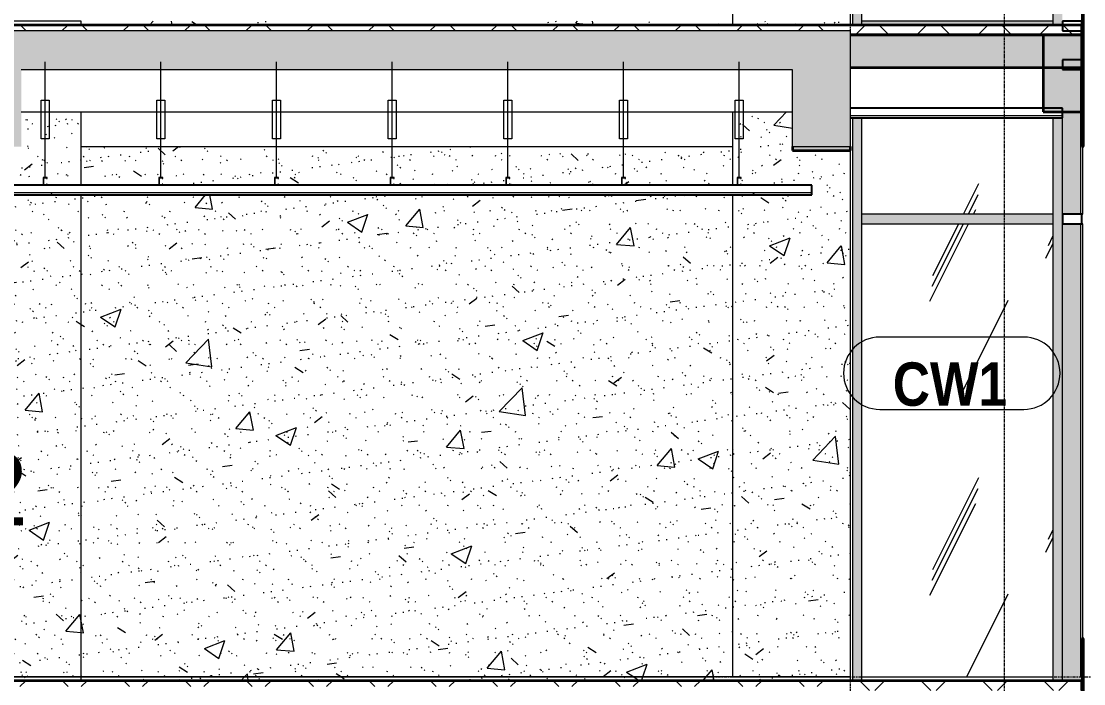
# Model space of a CAD drawing. Header units: millimetres. Extents: x 3451 to 201731, y -8641 to 35300.
# Drawn here: x 40236 to 45747, y 15765 to 19200 of the extents above; entities that cross this region are included whole.
import ezdxf

# ---------------------------------------------------------------- set-up
doc = ezdxf.new("R2010")
doc.units = ezdxf.units.MM
doc.linetypes.add('Centre', pattern=[31.75, 6.35, -4.7625, 15.875, -4.7625])
doc.linetypes.add('Grid Line', pattern=[22.225, 12.7, -3.175, 3.175, -3.175])
for name, color, linetype, lineweight in [('0-1', 7, 'Continuous', 5), ('A-AREA-IDEN', 2, 'Continuous', 9), ('A-CLNG', 13, 'Continuous', 9), ('A-CLNG-1', 13, 'Continuous', 25), ('A-CLNG-PATT-1', 13, 'Continuous', 9), ('A-DETL-GENF', 92, 'Continuous', 9), ('A-DETL-GENF-1', 7, 'Continuous', 9), ('A-DETL-THIN', 151, 'Continuous', 9), ('A-FLOR-1', 10, 'Continuous', 35), ('A-FLOR-3', 192, 'Continuous', 35), ('A-FLOR-LEVL-2', 51, 'Centre', 9), ('A-FLOR-PATT-1', 7, 'Continuous', 9), ('A-FLOR-PATT-3', 8, 'Continuous', 9), ('A-GLAZ-CURT', 52, 'Continuous', 9), ('A-GLAZ-CURT-1', 52, 'Continuous', 18), ('A-GLAZ-CWMG', 51, 'Continuous', 9), ('A-GLAZ-CWMG-1', 51, 'Continuous', 25), ('A-WALL-IDEN', 211, 'Continuous', 9), ('A-WALL-PATT-4', 111, 'Continuous', 9), ('I-WALL', 2, 'Continuous', 9), ('I-WALL-2', 2, 'Continuous', 25), ('S-BEAM-1', 12, 'Continuous', 5), ('S-BEAM-2', 10, 'Continuous', 35), ('S-BEAM-3', 7, 'Continuous', 9), ('S-GRID-1', 1, 'Grid Line', 9)]:
    doc.layers.add(name, color=color, linetype=linetype, lineweight=lineweight)
doc.styles.add('Arial_1', font='arial.ttf', dxfattribs={"height": 375})
doc.styles.add('Arial_B', font='arialbd.ttf', dxfattribs={"width": 0.85, "height": 225})
pattern_1 = [(45, (49422.43, 14125), (-159.099, 159.099), []), (135, (49422.43, 14125), (-159.099, -159.099), [])]
pattern_2 = [(63.435, (51212.7, 14229.33), (-0.001, 1524), [532.46, -2875.3]), (63.435, (49688.7, 14229.33), (-0.001, 1524), [532.46, -2875.3]), (63.435, (51942.24, 14523.8), (-0.001, 1524), [532.46, -2875.3]), (63.435, (50418.24, 14523.8), (-0.001, 1524), [532.46, -2875.3]), (63.435, (51831.8, 14419.83), (-0.001, 1524), [532.46, -2875.3]), (63.435, (50307.8, 14419.83), (-0.001, 1524), [532.46, -2875.3]), (63.435, (51719.26, 15015.1), (-0.001, 1524), [258.8, -3148.97]), (63.435, (50195.26, 15015.1), (-0.001, 1524), [258.8, -3148.97]), (63.435, (51645.65, 14922.95), (-0.001, 1524), [532.46, -2875.3]), (63.435, (50121.65, 14922.95), (-0.001, 1524), [532.46, -2875.3]), (63.435, (51658.64, 14989.1), (-0.001, 1524), [532.46, -2875.3]), (63.435, (50134.64, 14989.1), (-0.001, 1524), [532.46, -2875.3]), (63.435, (51043.8, 14698.94), (-0.001, 1524), [532.46, -2875.3]), (63.435, (49519.8, 14698.94), (-0.001, 1524), [532.46, -2875.3]), (63.435, (51056.8, 14776.9), (-0.001, 1524), [532.46, -2875.3]), (63.435, (49532.8, 14776.9), (-0.001, 1524), [532.46, -2875.3]), (63.435, (51060.3, 14833.1), (-0.001, 1524), [532.46, -2875.3]), (63.435, (49536.3, 14833.1), (-0.001, 1524), [532.46, -2875.3])]
pattern_3 = [(50, (49422.4, 14125), (1093.104, -95.634), [114.3, -1257.3]), (355, (49422.4, 14125), (-211.46, 1146.34), [91.44, -1005.84]), (100.451, (49513.5, 14117), (881.66, 1050.7), [97.14, -1068.54]), (46.184, (49422.4, 14429.8), (1626.47, -252.26), [171.45, -1885.95]), (96.636, (49558, 14408.8), (1424.42, 1484.57), [145.7, -1602.81]), (351.184, (49422.4, 14429.8), (1424.43, 1484.55), [137.16, -1508.76]), (21, (49574.8, 14353.6), (909.686, -613.59), [114.3, -1257.3]), (326, (49574.8, 14353.6), (370.81, 1105.13), [91.44, -1005.84]), (71.451, (49650.6, 14302.5), (1280.5, 491.53), [97.14, -1068.54]), (37.5, (49422.43, 14125), (18.531, 507.33), [50.292, -943.356, 50.292, -970.788, -1009.65]), (37.5, (49422.43, 14125), (18.531, 507.33), [-2014.73, 50.29, -959.36]), (7.5, (49422.43, 14125), (400.918, 601.084), [50.292, -531.876, 50.292, -920.496, -384.81]), (7.5, (49422.43, 14125), (400.918, 601.084), [-1552.956, 50.29, -334.52]), (327.5, (49082.58, 14125), (813.545, -34.374), [50.292, -330.708, 50.292, -1138.428, -1577.34]), (327.5, (49082.58, 14125), (813.545, -34.374), [-1569.72, 50.29, -1527.05]), (317.5, (48930.2, 14125), (888.775, 152.56), [50.29, -445.01, 50.29, -739.14, -1120.14]), (317.5, (48930.2, 14125), (888.775, 152.56), [-1284.73, 50.29, -1069.85])]
pattern_4 = [(37.5, (49422.43, 14125), (-4.7995, 146.8239), [5.029, -110.795, 5.029, -124.511, -123.825]), (37.5, (49422.43, 14125), (-4.7995, 146.8239), [-245.364, 5.029, -118.796]), (7.5, (49422.43, 14125), (134.8574, 215.0472), [5.029, -57.455, 5.029, -99.365, -40.005]), (7.5, (49422.43, 14125), (134.8574, 215.0472), [-166.878, 5.029, -34.976]), (327.5, (49328.7, 14125), (237.2978, 0.4316), [5.029, -33.071, 5.029, -132.131, -179.07]), (327.5, (49328.7, 14125), (237.2978, 0.4316), [-175.26, 5.029, -174.041]), (317.5, (49328.7, 14125), (229.067, 66.8792), [5.029, -14.021, 5.029, -84.887, -102.87]), (317.5, (49328.7, 14125), (229.067, 66.8792), [-108.966, 5.029, -97.841])]

# ---------------------------------------------------------------- blocks, each defined once
blk = doc.blocks.new('NCV_TKTC_KET CAU_rvt-1-TKCS_MẶT CẮT C')
at = {"layer": 'A-FLOR-PATT-1'}
blk.add_hatch(color=256, dxfattribs=at).paths.add_polyline_path([(44536.9, 18960), (45737.4, 18960), (45737.4, 19130), (44536.9, 19130)])
at = {"layer": 'S-BEAM-1'}
for points in [[(45537.4, 18730), (45737.4, 18730), (45737.4, 19130), (45537.4, 19130), (45537.4, 18940.9)], [(44536.9, 18530), (44536.9, 18550), (44236.9, 18550), (44236.9, 18530)]]:
    blk.add_hatch(color=256, dxfattribs=at).paths.add_polyline_path(points)
at = {"layer": 'A-FLOR-1'}
for p, q in [((45737.4, 19130), (44536.9, 19130)), ((45737.4, 18960), (45737.4, 19130)), ((44536.9, 18960), (45737.4, 18960))]:
    blk.add_line(p, q, dxfattribs=at)
at = {"layer": 'S-BEAM-2'}
for p, q in [((45737.4, 19130), (45537.4, 19130)), ((45537.4, 19130), (45537.4, 18730)), ((45737.4, 18730), (45737.4, 19130)), ((45537.4, 18730), (45737.4, 18730)), ((44236.9, 18550), (44236.9, 18530)), ((44236.9, 18530), (44536.9, 18530)), ((44536.9, 18530), (44536.9, 18550))]:
    blk.add_line(p, q, dxfattribs=at)
at = {"layer": 'S-BEAM-3'}
for p, q in [((40235.6, 18730), (44235.3, 18730)), ((40546.9, 18550), (43926.9, 18550))]:
    blk.add_line(p, q, dxfattribs=at)
blk = doc.blocks.new('System Panel - Glazed-1838995-TKCS_MẶT CẮT C')
at = {"layer": 'A-GLAZ-CURT-1'}
for p, q in [((45731, 7950), (45731, 5600)), ((45743, 7950), (45731, 7950)), ((45743, 5600), (45743, 7950)), ((45731, 5600), (45743, 5600))]:
    blk.add_line(p, q, dxfattribs=at)
blk = doc.blocks.new('System Panel - Glazed-1838997-TKCS_MẶT CẮT C')
at = {"layer": 'A-GLAZ-CURT-1'}
for p, q in [((45731, 8750), (45731, 8000)), ((45743, 8750), (45731, 8750)), ((45743, 8000), (45743, 8750)), ((45731, 8000), (45743, 8000))]:
    blk.add_line(p, q, dxfattribs=at)
blk = doc.blocks.new('Rectangular Mullion - 50 x 100mm-1838988-TKCS_MẶT CẮT C')
at = {"layer": 'A-GLAZ-CWMG-1'}
for p, q in [((45637, 8800), (45637, 8750)), ((45737, 8800), (45637, 8800)), ((45737, 8750), (45737, 8800)), ((45637, 8750), (45737, 8750))]:
    blk.add_line(p, q, dxfattribs=at)
blk = doc.blocks.new('Rectangular Mullion - 50 x 100mm-1838991-TKCS_MẶT CẮT C')
at = {"layer": 'A-GLAZ-CWMG-1'}
for p, q in [((45637, 8000), (45637, 7950)), ((45737, 8000), (45637, 8000)), ((45737, 7950), (45737, 8000)), ((45637, 7950), (45737, 7950))]:
    blk.add_line(p, q, dxfattribs=at)
blk = doc.blocks.new('Rectangular Mullion - 50 x 100mm-V181-TKCS_MẶT CẮT C')
at = {"layer": 'A-GLAZ-CWMG'}
blk.add_hatch(color=256, dxfattribs=at).paths.add_polyline_path([(45737, 15780), (45737, 15800), (45731, 15800), (45731, 18150), (45637, 18150), (45637, 15780), (45731, 15780)])
for p, q in [((45637, 15780), (45637, 18150)), ((45737, 15800), (45737, 15780))]:
    blk.add_line(p, q, dxfattribs=at)
blk = doc.blocks.new('Rectangular Mullion - 50 x 100mm-1838994-TKCS_MẶT CẮT C')
at = {"layer": 'A-GLAZ-CWMG'}
blk.add_hatch(color=256, dxfattribs=at).paths.add_polyline_path([(45731, 8000), (45731, 8530), (45637.4, 8530), (45637, 8000)])
blk.add_line((45637, 8000), (45637, 8500), dxfattribs=at)
blk = doc.blocks.new('System Panel - Glazed-V182-TKCS_MẶT CẮT C')
at = {"layer": 'A-GLAZ-CURT'}
h = blk.add_hatch(dxfattribs=at)
h.set_pattern_fill('FP_2', color=256, style=0, pattern_type=2)
h.set_pattern_definition(pattern_2)
h.paths.add_polyline_path([(45587.4, 15800), (45587.4, 18150), (44596.9, 18150), (44596.9, 15800)])
blk.add_line((44596.9, 15800), (45587.4, 15800), dxfattribs=at)
blk = doc.blocks.new('Rectangular Mullion - 50 x 100mm-V131-TKCS_MẶT CẮT C')
at = {"layer": 'A-GLAZ-CWMG'}
blk.add_hatch(color=256, dxfattribs=at).paths.add_polyline_path([(45587.4, 8980), (45637, 8980), (45637, 11375), (45587.4, 11375), (45587.4, 9000)])
blk.add_line((45587.4, 11375), (45587.4, 8980), dxfattribs=at)
blk = doc.blocks.new('Rectangular Mullion - 50 x 100mm-V132-TKCS_MẶT CẮT C')
at = {"layer": 'A-GLAZ-CWMG'}
blk.add_hatch(color=256, dxfattribs=at).paths.add_polyline_path([(44587.3, 11375), (44596.9, 11375), (44596.9, 11900), (44546.9, 11900), (44546.9, 11375)])
for p, q in [((44546.9, 11900), (44546.9, 11375)), ((44596.9, 11375), (44596.9, 11900))]:
    blk.add_line(p, q, dxfattribs=at)
blk = doc.blocks.new('System Panel - Glazed-V183-TKCS_MẶT CẮT C')
at = {"layer": 'A-GLAZ-CURT'}
h = blk.add_hatch(dxfattribs=at)
h.set_pattern_fill('FP_2', color=256, style=0, pattern_type=2)
h.set_pattern_definition(pattern_2)
h.paths.add_polyline_path([(45537.4, 18200), (45587.4, 18200), (45587.4, 18700), (44596.9, 18700), (44596.9, 18200)])
blk = doc.blocks.new('Rectangular Mullion - 50 x 100mm-V133-TKCS_MẶT CẮT C')
at = {"layer": 'A-GLAZ-CWMG'}
blk.add_hatch(color=256, dxfattribs=at).paths.add_polyline_path([(45637, 11375), (45637, 11900), (45587.4, 11900), (45587.4, 11375)])
blk.add_line((45587.4, 11900), (45587.4, 11375), dxfattribs=at)
blk = doc.blocks.new('Rectangular Mullion - 50 x 100mm-V134-TKCS_MẶT CẮT C')
at = {"layer": 'A-GLAZ-CWMG'}
blk.add_hatch(color=256, dxfattribs=at).paths.add_polyline_path([(44596.9, 8980), (44596.9, 11375), (44546.9, 11375), (44546.9, 8980), (44587.3, 8980)])
for p, q in [((44546.9, 11375), (44546.9, 8980)), ((44596.9, 8980), (44596.9, 11375))]:
    blk.add_line(p, q, dxfattribs=at)
blk = doc.blocks.new('Rectangular Mullion - 50 x 100mm-1903582-TKCS_MẶT CẮT C')
at = {"layer": 'A-GLAZ-CWMG'}
blk.add_hatch(color=256, dxfattribs=at).paths.add_polyline_path([(44596.9, 11350), (45587.4, 11350), (45587.4, 11400), (44596.9, 11400)])
for p, q in [((44596.9, 11350), (44596.9, 11400)), ((45587.4, 11400), (44596.9, 11400)), ((45587.4, 11400), (45587.4, 11350)), ((44596.9, 11350), (45587.4, 11350))]:
    blk.add_line(p, q, dxfattribs=at)
blk = doc.blocks.new('Rectangular Mullion - 50 x 100mm-1838989-TKCS_MẶT CẮT C')
at = {"layer": 'A-GLAZ-CWMG-1'}
for p, q in [((45637, 5600), (45637, 5550)), ((45737, 5600), (45637, 5600)), ((45737, 5550), (45737, 5600)), ((45637, 5550), (45737, 5550))]:
    blk.add_line(p, q, dxfattribs=at)
blk = doc.blocks.new('Rectangular Mullion - 50 x 100mm-1903581-TKCS_MẶT CẮT C')
at = {"layer": 'A-GLAZ-CWMG'}
blk.add_hatch(color=256, dxfattribs=at).paths.add_polyline_path([(45587.4, 19180), (45587.4, 19200), (44596.9, 19200), (44596.9, 19180)])
for p, q in [((44596.9, 19180), (44596.9, 19200)), ((45587.4, 19200), (44596.9, 19200)), ((45587.4, 19200), (45587.4, 19180))]:
    blk.add_line(p, q, dxfattribs=at)
blk = doc.blocks.new('Repeating Detail - THANH TREO TRẦN 600-V268-TKCS_MẶT CẮT C')
at = {"layer": 'A-DETL-GENF'}
for points in [[(40349.8, 25150), (40369.8, 25150), (40369.8, 25156), (40367.3, 25152.5), (40352.3, 25152.5), (40352.3, 25187.5), (40367.3, 25187.5), (40369.8, 25184), (40369.8, 25190), (40349.8, 25190)], [(40949.8, 25150), (40969.8, 25150), (40969.8, 25156), (40967.3, 25152.5), (40952.3, 25152.5), (40952.3, 25187.5), (40967.3, 25187.5), (40969.8, 25184), (40969.8, 25190), (40949.8, 25190)], [(41549.8, 25150), (41569.8, 25150), (41569.8, 25156), (41567.3, 25152.5), (41552.3, 25152.5), (41552.3, 25187.5), (41567.3, 25187.5), (41569.8, 25184), (41569.8, 25190), (41549.8, 25190)], [(42149.8, 25150), (42169.8, 25150), (42169.8, 25156), (42167.3, 25152.5), (42152.3, 25152.5), (42152.3, 25187.5), (42167.3, 25187.5), (42169.8, 25184), (42169.8, 25190), (42149.8, 25190)], [(42749.8, 25150), (42769.8, 25150), (42769.8, 25156), (42767.3, 25152.5), (42752.3, 25152.5), (42752.3, 25187.5), (42767.3, 25187.5), (42769.8, 25184), (42769.8, 25190), (42749.8, 25190)], [(43349.8, 25150), (43369.8, 25150), (43369.8, 25156), (43367.3, 25152.5), (43352.3, 25152.5), (43352.3, 25187.5), (43367.3, 25187.5), (43369.8, 25184), (43369.8, 25190), (43349.8, 25190)], [(43949.8, 25150), (43969.8, 25150), (43969.8, 25156), (43967.3, 25152.5), (43952.3, 25152.5), (43952.3, 25187.5), (43967.3, 25187.5), (43969.8, 25184), (43969.8, 25190), (43949.8, 25190)]]:
    blk.add_hatch(color=256, dxfattribs=at).paths.add_polyline_path(points)
for p, q in [((40359.8, 25190), (40359.8, 25790)), ((40959.8, 25190), (40959.8, 25790)), ((41559.8, 25190), (41559.8, 25790)), ((42159.8, 25190), (42159.8, 25790)), ((42759.8, 25190), (42759.8, 25790)), ((43359.8, 25190), (43359.8, 25790)), ((43959.8, 25190), (43959.8, 25790)), ((40339.8, 25590), (40379.8, 25590)), ((40339.8, 25390), (40339.8, 25590)), ((40379.8, 25590), (40379.8, 25390)), ((40939.8, 25590), (40979.8, 25590)), ((40939.8, 25390), (40939.8, 25590)), ((40979.8, 25590), (40979.8, 25390)), ((41539.8, 25590), (41579.8, 25590)), ((41539.8, 25390), (41539.8, 25590)), ((41579.8, 25590), (41579.8, 25390)), ((42139.8, 25590), (42179.8, 25590)), ((42139.8, 25390), (42139.8, 25590)), ((42179.8, 25590), (42179.8, 25390)), ((42739.8, 25590), (42779.8, 25590)), ((42739.8, 25390), (42739.8, 25590)), ((42779.8, 25590), (42779.8, 25390)), ((43339.8, 25590), (43379.8, 25590)), ((43339.8, 25390), (43339.8, 25590)), ((43379.8, 25590), (43379.8, 25390)), ((43939.8, 25590), (43979.8, 25590)), ((43939.8, 25390), (43939.8, 25590)), ((43979.8, 25590), (43979.8, 25390)), ((40379.8, 25390), (40339.8, 25390)), ((40979.8, 25390), (40939.8, 25390)), ((41579.8, 25390), (41539.8, 25390)), ((42179.8, 25390), (42139.8, 25390)), ((42779.8, 25390), (42739.8, 25390)), ((43379.8, 25390), (43339.8, 25390)), ((43979.8, 25390), (43939.8, 25390)), ((40369.8, 25190), (40349.8, 25190)), ((40349.8, 25190), (40349.8, 25150)), ((40369.8, 25190), (40349.8, 25190)), ((40349.8, 25190), (40349.8, 25150)), ((40369.8, 25184), (40369.8, 25190)), ((40369.8, 25184), (40369.8, 25190)), ((40969.8, 25190), (40949.8, 25190)), ((40949.8, 25190), (40949.8, 25150)), ((40969.8, 25190), (40949.8, 25190)), ((40949.8, 25190), (40949.8, 25150)), ((40969.8, 25184), (40969.8, 25190)), ((40969.8, 25184), (40969.8, 25190)), ((41569.8, 25190), (41549.8, 25190)), ((41549.8, 25190), (41549.8, 25150)), ((41569.8, 25190), (41549.8, 25190)), ((41549.8, 25190), (41549.8, 25150)), ((41569.8, 25184), (41569.8, 25190)), ((41569.8, 25184), (41569.8, 25190)), ((42169.8, 25190), (42149.8, 25190)), ((42149.8, 25190), (42149.8, 25150)), ((42169.8, 25190), (42149.8, 25190)), ((42149.8, 25190), (42149.8, 25150)), ((42169.8, 25184), (42169.8, 25190)), ((42169.8, 25184), (42169.8, 25190)), ((42769.8, 25190), (42749.8, 25190)), ((42749.8, 25190), (42749.8, 25150)), ((42769.8, 25190), (42749.8, 25190)), ((42749.8, 25190), (42749.8, 25150)), ((42769.8, 25184), (42769.8, 25190)), ((42769.8, 25184), (42769.8, 25190)), ((43369.8, 25190), (43349.8, 25190)), ((43349.8, 25190), (43349.8, 25150)), ((43369.8, 25190), (43349.8, 25190)), ((43349.8, 25190), (43349.8, 25150)), ((43369.8, 25184), (43369.8, 25190)), ((43369.8, 25184), (43369.8, 25190)), ((43969.8, 25190), (43949.8, 25190)), ((43949.8, 25190), (43949.8, 25150)), ((43969.8, 25190), (43949.8, 25190)), ((43949.8, 25190), (43949.8, 25150)), ((43969.8, 25184), (43969.8, 25190)), ((43969.8, 25184), (43969.8, 25190)), ((40349.8, 25150), (40369.8, 25150)), ((40349.8, 25150), (40369.8, 25150)), ((40352.3, 25187.5), (40367.3, 25187.5)), ((40352.3, 25152.5), (40352.3, 25187.5)), ((40352.3, 25152.5), (40352.3, 25187.5)), ((40352.3, 25187.5), (40367.3, 25187.5)), ((40367.3, 25152.5), (40352.3, 25152.5)), ((40367.3, 25152.5), (40352.3, 25152.5)), ((40367.3, 25187.5), (40367.3, 25184)), ((40367.3, 25187.5), (40367.3, 25184)), ((40367.3, 25184), (40369.8, 25184)), ((40367.3, 25184), (40369.8, 25184)), ((40369.8, 25156), (40367.3, 25156)), ((40367.3, 25156), (40367.3, 25152.5)), ((40369.8, 25156), (40367.3, 25156)), ((40367.3, 25156), (40367.3, 25152.5)), ((40369.8, 25150), (40369.8, 25156)), ((40369.8, 25150), (40369.8, 25156)), ((40949.8, 25150), (40969.8, 25150)), ((40949.8, 25150), (40969.8, 25150)), ((40952.3, 25187.5), (40967.3, 25187.5)), ((40952.3, 25152.5), (40952.3, 25187.5)), ((40952.3, 25152.5), (40952.3, 25187.5)), ((40952.3, 25187.5), (40967.3, 25187.5)), ((40967.3, 25152.5), (40952.3, 25152.5)), ((40967.3, 25152.5), (40952.3, 25152.5)), ((40967.3, 25187.5), (40967.3, 25184)), ((40967.3, 25187.5), (40967.3, 25184)), ((40967.3, 25184), (40969.8, 25184)), ((40967.3, 25184), (40969.8, 25184)), ((40969.8, 25156), (40967.3, 25156)), ((40967.3, 25156), (40967.3, 25152.5)), ((40969.8, 25156), (40967.3, 25156)), ((40967.3, 25156), (40967.3, 25152.5)), ((40969.8, 25150), (40969.8, 25156)), ((40969.8, 25150), (40969.8, 25156)), ((41549.8, 25150), (41569.8, 25150)), ((41549.8, 25150), (41569.8, 25150)), ((41552.3, 25187.5), (41567.3, 25187.5)), ((41552.3, 25152.5), (41552.3, 25187.5)), ((41552.3, 25152.5), (41552.3, 25187.5)), ((41552.3, 25187.5), (41567.3, 25187.5)), ((41567.3, 25152.5), (41552.3, 25152.5)), ((41567.3, 25152.5), (41552.3, 25152.5)), ((41567.3, 25187.5), (41567.3, 25184)), ((41567.3, 25187.5), (41567.3, 25184)), ((41567.3, 25184), (41569.8, 25184)), ((41567.3, 25184), (41569.8, 25184)), ((41569.8, 25156), (41567.3, 25156)), ((41567.3, 25156), (41567.3, 25152.5)), ((41569.8, 25156), (41567.3, 25156)), ((41567.3, 25156), (41567.3, 25152.5)), ((41569.8, 25150), (41569.8, 25156)), ((41569.8, 25150), (41569.8, 25156)), ((42149.8, 25150), (42169.8, 25150)), ((42149.8, 25150), (42169.8, 25150)), ((42152.3, 25187.5), (42167.3, 25187.5)), ((42152.3, 25152.5), (42152.3, 25187.5)), ((42152.3, 25152.5), (42152.3, 25187.5)), ((42152.3, 25187.5), (42167.3, 25187.5)), ((42167.3, 25152.5), (42152.3, 25152.5)), ((42167.3, 25152.5), (42152.3, 25152.5)), ((42167.3, 25187.5), (42167.3, 25184)), ((42167.3, 25187.5), (42167.3, 25184)), ((42167.3, 25184), (42169.8, 25184)), ((42167.3, 25184), (42169.8, 25184)), ((42169.8, 25156), (42167.3, 25156)), ((42167.3, 25156), (42167.3, 25152.5)), ((42169.8, 25156), (42167.3, 25156)), ((42167.3, 25156), (42167.3, 25152.5)), ((42169.8, 25150), (42169.8, 25156)), ((42169.8, 25150), (42169.8, 25156)), ((42749.8, 25150), (42769.8, 25150)), ((42749.8, 25150), (42769.8, 25150)), ((42752.3, 25187.5), (42767.3, 25187.5)), ((42752.3, 25152.5), (42752.3, 25187.5)), ((42752.3, 25152.5), (42752.3, 25187.5)), ((42752.3, 25187.5), (42767.3, 25187.5)), ((42767.3, 25152.5), (42752.3, 25152.5)), ((42767.3, 25152.5), (42752.3, 25152.5)), ((42767.3, 25187.5), (42767.3, 25184)), ((42767.3, 25187.5), (42767.3, 25184)), ((42767.3, 25184), (42769.8, 25184)), ((42767.3, 25184), (42769.8, 25184)), ((42769.8, 25156), (42767.3, 25156)), ((42767.3, 25156), (42767.3, 25152.5)), ((42769.8, 25156), (42767.3, 25156)), ((42767.3, 25156), (42767.3, 25152.5)), ((42769.8, 25150), (42769.8, 25156)), ((42769.8, 25150), (42769.8, 25156)), ((43349.8, 25150), (43369.8, 25150)), ((43349.8, 25150), (43369.8, 25150)), ((43352.3, 25187.5), (43367.3, 25187.5)), ((43352.3, 25152.5), (43352.3, 25187.5)), ((43352.3, 25152.5), (43352.3, 25187.5)), ((43352.3, 25187.5), (43367.3, 25187.5)), ((43367.3, 25152.5), (43352.3, 25152.5)), ((43367.3, 25152.5), (43352.3, 25152.5)), ((43367.3, 25187.5), (43367.3, 25184)), ((43367.3, 25187.5), (43367.3, 25184)), ((43367.3, 25184), (43369.8, 25184)), ((43367.3, 25184), (43369.8, 25184)), ((43369.8, 25156), (43367.3, 25156)), ((43367.3, 25156), (43367.3, 25152.5)), ((43369.8, 25156), (43367.3, 25156)), ((43367.3, 25156), (43367.3, 25152.5)), ((43369.8, 25150), (43369.8, 25156)), ((43369.8, 25150), (43369.8, 25156)), ((43949.8, 25150), (43969.8, 25150)), ((43949.8, 25150), (43969.8, 25150)), ((43952.3, 25187.5), (43967.3, 25187.5)), ((43952.3, 25152.5), (43952.3, 25187.5)), ((43952.3, 25152.5), (43952.3, 25187.5)), ((43952.3, 25187.5), (43967.3, 25187.5)), ((43967.3, 25152.5), (43952.3, 25152.5)), ((43967.3, 25152.5), (43952.3, 25152.5)), ((43967.3, 25187.5), (43967.3, 25184)), ((43967.3, 25187.5), (43967.3, 25184)), ((43967.3, 25184), (43969.8, 25184)), ((43967.3, 25184), (43969.8, 25184)), ((43969.8, 25156), (43967.3, 25156)), ((43967.3, 25156), (43967.3, 25152.5)), ((43969.8, 25156), (43967.3, 25156)), ((43967.3, 25156), (43967.3, 25152.5)), ((43969.8, 25150), (43969.8, 25156)), ((43969.8, 25150), (43969.8, 25156))]:
    blk.add_line(p, q, dxfattribs=at)
blk = doc.blocks.new('CTL_WALL TAG NO MARK - 10-2062273-TKCS_MẶT CẮT C')
at = {"layer": 'A-WALL-IDEN'}
for p, q in [((19381.5, 10762.5), (18633.8, 10762.5)), ((18633.8, 10387.5), (19381.5, 10387.5))]:
    blk.add_line(p, q, dxfattribs=at)
for centre, start, end in [((18633.8, 10575), 90, 270), ((19381.5, 10575), 270, 90)]:
    blk.add_arc(centre, 187.5, start, end, dxfattribs=at)

msp = doc.modelspace()

# ---------------------------------------------------------------- hatches: boundary and pattern name
at = {"layer": 'A-CLNG-PATT-1'}
h = msp.add_hatch(dxfattribs=at)
h.set_pattern_fill('FP_7', color=256, style=0, pattern_type=2)
h.set_pattern_definition([(0, (49422.43, 14125), (1219.2, 304.8), [50.292, -864.108, 50.292, -864.108, -4876.8]), (0, (49422.43, 14125), (1219.2, 304.8), [-1828.8, 50.292, -1778.508, 50.292, -864.108, -2133.6]), (0, (49422.43, 14125), (1219.2, 304.8), [-4572, 50.292, -559.308, 50.292, -1473.708]), (120, (49879.63, 14277.4), (-873.5645, 903.458), [50.292, -864.108, 50.292, -5740.908]), (120, (49879.63, 14277.4), (-873.5645, 903.458), [-964.692, -864.108, 50.292, -1778.508, -3048]), (120, (49879.63, 14277.4), (-873.5645, 903.458), [-3657.6, 50.292, -864.108, 50.292, -2083.308]), (120, (49879.63, 14277.4), (-873.5645, 903.458), [-4622.292, -559.308, 50.292, -1473.708]), (240, (50032.03, 14887), (-345.6355, -1208.258), [50.292, -864.108, 50.292, -5740.908]), (240, (50032.03, 14887), (-345.6355, -1208.258), [-964.692, -864.108, 50.292, -1778.508, -3048]), (240, (50032.03, 14887), (-345.6355, -1208.258), [-3657.6, 50.292, -864.108, 50.292, -2083.308]), (240, (50032.03, 14887), (-345.6355, -1208.258), [-4622.292, -559.308, 50.292, -1473.708])])
h.paths.add_polyline_path([(44337, 18300), (44337, 18310), (27136.9, 18310), (27136.9, 18300), (43944.2, 18300)])
at = {"layer": 'A-DETL-GENF-1'}
msp.add_hatch(color=256, dxfattribs=at).paths.add_polyline_path([(40235.6, 18550), (40235.6, 18950), (44235.3, 18950), (44235.3, 18550), (44536.9, 18550), (44536.9, 19150), (23337.4, 19150), (23337.4, 18750), (23535.3, 18750), (23535.3, 18950), (26536.9, 18950), (26536.9, 18750), (26735.3, 18750), (26735.3, 18950), (28436.9, 18950), (28436.9, 18700), (28636.9, 18700), (28636.9, 18950), (30536.9, 18950), (30536.9, 18700), (30735.3, 18700), (30735.3, 18950), (33335.3, 18950), (33335.3, 18700), (33537.4, 18700), (33537.4, 18950), (35535.3, 18950), (35535.3, 18700), (35735.3, 18700), (35735.3, 18950), (39935.6, 18950), (39935.6, 18550)])
at = {"layer": 'A-FLOR-PATT-3'}
h = msp.add_hatch(dxfattribs=at)
h.set_pattern_fill('FP_6', color=256, style=0, pattern_type=2)
h.set_pattern_definition(pattern_1)
h.paths.add_polyline_path([(44587.3, 19130), (45737.4, 19130), (45737.4, 19180), (27136.9, 19180), (27136.9, 19150), (44536.9, 19150), (44536.9, 19130)])
h = msp.add_hatch(dxfattribs=at)
h.set_pattern_fill('FP_6', color=256, style=0, pattern_type=2)
h.set_pattern_definition(pattern_1)
h.paths.add_polyline_path([(45737.4, 15730), (45737.4, 15780), (27136.9, 15780), (27136.9, 15750), (44536.9, 15750), (44536.9, 15730), (44587.3, 15730)])
at = {"layer": 'A-WALL-PATT-4'}
h = msp.add_hatch(dxfattribs=at)
h.set_pattern_fill('FP_4', color=256, style=0, pattern_type=2)
h.set_pattern_definition(pattern_3)
h.paths.add_polyline_path([(40546.9, 15800), (40546.9, 18300), (39236.9, 18300), (39236.9, 15800)])
h.paths.add_polyline_path([(40349.8, 18350), (40349.8, 18390), (40369.8, 18390), (40369.8, 18384), (40367.3, 18387.5), (40352.3, 18387.5), (40352.3, 18352.5), (40367.3, 18352.5), (40369.8, 18356), (40369.8, 18350), (40546.9, 18350), (40546.9, 18730), (40235.6, 18730), (40235.6, 18530), (39935.6, 18530), (39935.6, 18730), (39236.9, 18730), (39236.9, 18350), (39749.8, 18350), (39749.8, 18390), (39769.8, 18390), (39769.8, 18384), (39767.3, 18387.5), (39752.3, 18387.5), (39752.3, 18352.5), (39767.3, 18352.5), (39769.8, 18356), (39769.8, 18350), (40235.6, 18350)])
h.paths.add_polyline_path([(40546.9, 19180), (40546.9, 19200), (39236.9, 19200), (39236.9, 19180), (40235.6, 19180)])
h = msp.add_hatch(dxfattribs=at)
h.set_pattern_fill('FP_5', color=256, style=0, pattern_type=2)
h.set_pattern_definition(pattern_4)
h.paths.add_polyline_path([(40546.9, 15800), (40546.9, 18300), (39236.9, 18300), (39236.9, 15800)])
h.paths.add_polyline_path([(40349.8, 18350), (40349.8, 18390), (40369.8, 18390), (40369.8, 18384), (40367.3, 18387.5), (40352.3, 18387.5), (40352.3, 18352.5), (40367.3, 18352.5), (40369.8, 18356), (40369.8, 18350), (40546.9, 18350), (40546.9, 18730), (40235.6, 18730), (40235.6, 18530), (39935.6, 18530), (39935.6, 18730), (39236.9, 18730), (39236.9, 18350), (39749.8, 18350), (39749.8, 18390), (39769.8, 18390), (39769.8, 18384), (39767.3, 18387.5), (39752.3, 18387.5), (39752.3, 18352.5), (39767.3, 18352.5), (39769.8, 18356), (39769.8, 18350), (40235.6, 18350)])
h.paths.add_polyline_path([(40546.9, 19180), (40546.9, 19200), (39236.9, 19200), (39236.9, 19180), (40235.6, 19180)])
h = msp.add_hatch(dxfattribs=at)
h.set_pattern_fill('FP_4', color=256, style=0, pattern_type=2)
h.set_pattern_definition(pattern_3)
h.paths.add_polyline_path([(43926.9, 15800), (43926.9, 18300), (40546.9, 18300), (40546.9, 15800), (43837, 15800)])
h.paths.add_polyline_path([(43415.4, 18350), (43926.9, 18350), (43926.9, 18550), (40546.9, 18550), (40546.9, 18350), (40949.8, 18350), (40949.8, 18390), (40969.8, 18390), (40969.8, 18384), (40967.3, 18387.5), (40952.3, 18387.5), (40952.3, 18352.5), (40967.3, 18352.5), (40969.8, 18356), (40969.8, 18350), (41549.8, 18350), (41549.8, 18390), (41569.8, 18390), (41569.8, 18384), (41567.3, 18387.5), (41552.3, 18387.5), (41552.3, 18352.5), (41567.3, 18352.5), (41569.8, 18356), (41569.8, 18350), (42149.8, 18350), (42149.8, 18390), (42169.8, 18390), (42169.8, 18384), (42167.3, 18387.5), (42152.3, 18387.5), (42152.3, 18352.5), (42167.3, 18352.5), (42169.8, 18356), (42169.8, 18350), (42749.8, 18350), (42749.8, 18390), (42769.8, 18390), (42769.8, 18384), (42767.3, 18387.5), (42752.3, 18387.5), (42752.3, 18352.5), (42767.3, 18352.5), (42769.8, 18356), (42769.8, 18350), (43349.8, 18350), (43349.8, 18390), (43369.8, 18390), (43369.8, 18384), (43367.3, 18387.5), (43352.3, 18386.9), (43352.3, 18352.5), (43367.3, 18352.5), (43369.8, 18356), (43369.8, 18350), (43412.7, 18350)])
h.paths.add_polyline_path([(42015, 19180), (43926.9, 19180), (43926.9, 19200), (40546.9, 19200), (40546.9, 19180), (40728.8, 19180)])
h = msp.add_hatch(dxfattribs=at)
h.set_pattern_fill('FP_5', color=256, style=0, pattern_type=2)
h.set_pattern_definition(pattern_4)
h.paths.add_polyline_path([(43926.9, 15800), (43926.9, 18300), (40546.9, 18300), (40546.9, 15800), (43837, 15800)])
h.paths.add_polyline_path([(43415.4, 18350), (43926.9, 18350), (43926.9, 18550), (40546.9, 18550), (40546.9, 18350), (40949.8, 18350), (40949.8, 18390), (40969.8, 18390), (40969.8, 18384), (40967.3, 18387.5), (40952.3, 18387.5), (40952.3, 18352.5), (40967.3, 18352.5), (40969.8, 18356), (40969.8, 18350), (41549.8, 18350), (41549.8, 18390), (41569.8, 18390), (41569.8, 18384), (41567.3, 18387.5), (41552.3, 18387.5), (41552.3, 18352.5), (41567.3, 18352.5), (41569.8, 18356), (41569.8, 18350), (42149.8, 18350), (42149.8, 18390), (42169.8, 18390), (42169.8, 18384), (42167.3, 18387.5), (42152.3, 18387.5), (42152.3, 18352.5), (42167.3, 18352.5), (42169.8, 18356), (42169.8, 18350), (42749.8, 18350), (42749.8, 18390), (42769.8, 18390), (42769.8, 18384), (42767.3, 18387.5), (42752.3, 18387.5), (42752.3, 18352.5), (42767.3, 18352.5), (42769.8, 18356), (42769.8, 18350), (43349.8, 18350), (43349.8, 18390), (43369.8, 18390), (43369.8, 18384), (43367.3, 18387.5), (43352.3, 18386.9), (43352.3, 18352.5), (43367.3, 18352.5), (43369.8, 18356), (43369.8, 18350), (43412.7, 18350)])
h.paths.add_polyline_path([(42015, 19180), (43926.9, 19180), (43926.9, 19200), (40546.9, 19200), (40546.9, 19180), (40728.8, 19180)])
h = msp.add_hatch(dxfattribs=at)
h.set_pattern_fill('FP_5', color=256, style=0, pattern_type=2)
h.set_pattern_definition(pattern_4)
h.paths.add_polyline_path([(43926.9, 15800), (43936.9, 15800), (43936.9, 18300), (43926.9, 18300), (43926.9, 17741.9)])
h.paths.add_polyline_path([(43926.9, 18350), (43936.9, 18350), (43936.9, 18730), (43926.9, 18730)])
h.paths.add_polyline_path([(43926.9, 19180), (43936.9, 19180), (43936.9, 19200), (43926.9, 19200)])
h = msp.add_hatch(dxfattribs=at)
h.set_pattern_fill('FP_4', color=256, style=0, pattern_type=2)
h.set_pattern_definition(pattern_3)
h.paths.add_polyline_path([(44536.9, 15800), (44536.9, 18530), (44236.9, 18530), (44235.3, 18730), (43936.9, 18730), (43936.9, 18350), (43949.8, 18350), (43949.8, 18390), (43969.8, 18390), (43969.8, 18384), (43967.3, 18387.5), (43952.3, 18387.5), (43952.3, 18352.5), (43967.3, 18352.5), (43969.8, 18356), (43969.8, 18350), (44337, 18350), (44337, 18300), (43936.9, 18300), (43936.9, 15800)])
h.paths.add_polyline_path([(44236.9, 19180), (44536.9, 19180), (44536.9, 19200), (43936.9, 19200), (43936.9, 19180)])
h = msp.add_hatch(dxfattribs=at)
h.set_pattern_fill('FP_5', color=256, style=0, pattern_type=2)
h.set_pattern_definition(pattern_4)
h.paths.add_polyline_path([(44536.9, 15800), (44536.9, 18530), (44236.9, 18530), (44235.3, 18730), (43936.9, 18730), (43936.9, 18350), (43949.8, 18350), (43949.8, 18390), (43969.8, 18390), (43969.8, 18384), (43967.3, 18387.5), (43952.3, 18387.5), (43952.3, 18352.5), (43967.3, 18352.5), (43969.8, 18356), (43969.8, 18350), (44337, 18350), (44337, 18300), (43936.9, 18300), (43936.9, 15800)])
h.paths.add_polyline_path([(44236.9, 19180), (44536.9, 19180), (44536.9, 19200), (43936.9, 19200), (43936.9, 19180)])
h = msp.add_hatch(dxfattribs=at)
h.set_pattern_fill('FP_4', color=256, style=0, pattern_type=2)
h.set_pattern_definition(pattern_3)
h.paths.add_polyline_path([(39442.6, 12400), (40546.9, 12400), (40546.9, 14900), (39236.9, 14900), (39236.9, 12400)])
h.paths.add_polyline_path([(40369.8, 14950), (40546.9, 14950), (40546.9, 15330), (40235.6, 15330), (40235.6, 15130), (39935.6, 15130), (39935.6, 15330), (39236.9, 15330), (39236.9, 14950), (39749.8, 14950), (39749.8, 14990), (39769.8, 14990), (39769.8, 14984), (39767.3, 14987.5), (39752.3, 14987.5), (39752.3, 14952.5), (39767.3, 14952.5), (39769.8, 14956), (39769.8, 14950), (40349.8, 14950), (40349.8, 14990), (40369.8, 14990), (40369.8, 14984), (40367.3, 14987.5), (40352.3, 14987.5), (40352.3, 14952.5), (40367.3, 14952.5), (40369.8, 14956), (40369.8, 14952.5)])
h.paths.add_polyline_path([(40235.6, 15780), (40546.9, 15780), (40546.9, 15800), (39236.9, 15800), (39236.9, 15780), (39935.6, 15780)])
h = msp.add_hatch(dxfattribs=at)
h.set_pattern_fill('FP_5', color=256, style=0, pattern_type=2)
h.set_pattern_definition(pattern_4)
h.paths.add_polyline_path([(39442.6, 12400), (40546.9, 12400), (40546.9, 14900), (39236.9, 14900), (39236.9, 12400)])
h.paths.add_polyline_path([(40369.8, 14950), (40546.9, 14950), (40546.9, 15330), (40235.6, 15330), (40235.6, 15130), (39935.6, 15130), (39935.6, 15330), (39236.9, 15330), (39236.9, 14950), (39749.8, 14950), (39749.8, 14990), (39769.8, 14990), (39769.8, 14984), (39767.3, 14987.5), (39752.3, 14987.5), (39752.3, 14952.5), (39767.3, 14952.5), (39769.8, 14956), (39769.8, 14950), (40349.8, 14950), (40349.8, 14990), (40369.8, 14990), (40369.8, 14984), (40367.3, 14987.5), (40352.3, 14987.5), (40352.3, 14952.5), (40367.3, 14952.5), (40369.8, 14956), (40369.8, 14952.5)])
h.paths.add_polyline_path([(40235.6, 15780), (40546.9, 15780), (40546.9, 15800), (39236.9, 15800), (39236.9, 15780), (39935.6, 15780)])
h = msp.add_hatch(dxfattribs=at)
h.set_pattern_fill('FP_4', color=256, style=0, pattern_type=2)
h.set_pattern_definition(pattern_3)
h.paths.add_polyline_path([(43827, 12400), (43827, 14900), (40546.9, 14900), (40546.9, 12400), (43301.1, 12400)])
h.paths.add_polyline_path([(41549.8, 14950), (41549.8, 14990), (41569.8, 14990), (41569.8, 14984), (41567.3, 14987.5), (41552.3, 14987.5), (41552.3, 14952.5), (41567.3, 14952.5), (41569.8, 14956), (41569.8, 14950), (42149.8, 14950), (42149.8, 14990), (42169.8, 14990), (42169.8, 14984), (42167.3, 14987.5), (42152.3, 14987.5), (42152.3, 14952.5), (42167.3, 14952.5), (42169.8, 14956), (42169.8, 14950), (42749.8, 14950), (42749.8, 14990), (42769.8, 14990), (42769.8, 14984), (42767.3, 14987.5), (42752.3, 14987.5), (42752.3, 14952.5), (42767.3, 14952.5), (42769.8, 14956), (42769.8, 14950), (43349.8, 14950), (43349.8, 14990), (43369.8, 14990), (43369.8, 14984), (43367.3, 14987.5), (43352.3, 14986.9), (43352.3, 14952.5), (43367.3, 14952.5), (43369.8, 14956), (43369.8, 14950), (43827, 14950), (43827, 15150), (40546.9, 15150), (40546.9, 14950), (40949.8, 14950), (40949.8, 14990), (40969.8, 14990), (40969.8, 14984), (40967.3, 14987.5), (40952.3, 14987.5), (40952.3, 14952.5), (40967.3, 14952.5), (40969.8, 14956), (40969.8, 14950), (41371.9, 14950)])
h.paths.add_polyline_path([(43827, 15780), (43827, 15800), (40546.9, 15800), (40546.9, 15780), (43301.1, 15780)])
h = msp.add_hatch(dxfattribs=at)
h.set_pattern_fill('FP_5', color=256, style=0, pattern_type=2)
h.set_pattern_definition(pattern_4)
h.paths.add_polyline_path([(43827, 12400), (43827, 14900), (40546.9, 14900), (40546.9, 12400), (43301.1, 12400)])
h.paths.add_polyline_path([(41549.8, 14950), (41549.8, 14990), (41569.8, 14990), (41569.8, 14984), (41567.3, 14987.5), (41552.3, 14987.5), (41552.3, 14952.5), (41567.3, 14952.5), (41569.8, 14956), (41569.8, 14950), (42149.8, 14950), (42149.8, 14990), (42169.8, 14990), (42169.8, 14984), (42167.3, 14987.5), (42152.3, 14987.5), (42152.3, 14952.5), (42167.3, 14952.5), (42169.8, 14956), (42169.8, 14950), (42749.8, 14950), (42749.8, 14990), (42769.8, 14990), (42769.8, 14984), (42767.3, 14987.5), (42752.3, 14987.5), (42752.3, 14952.5), (42767.3, 14952.5), (42769.8, 14956), (42769.8, 14950), (43349.8, 14950), (43349.8, 14990), (43369.8, 14990), (43369.8, 14984), (43367.3, 14987.5), (43352.3, 14986.9), (43352.3, 14952.5), (43367.3, 14952.5), (43369.8, 14956), (43369.8, 14950), (43827, 14950), (43827, 15150), (40546.9, 15150), (40546.9, 14950), (40949.8, 14950), (40949.8, 14990), (40969.8, 14990), (40969.8, 14984), (40967.3, 14987.5), (40952.3, 14987.5), (40952.3, 14952.5), (40967.3, 14952.5), (40969.8, 14956), (40969.8, 14950), (41371.9, 14950)])
h.paths.add_polyline_path([(43827, 15780), (43827, 15800), (40546.9, 15800), (40546.9, 15780), (43301.1, 15780)])
h = msp.add_hatch(dxfattribs=at)
h.set_pattern_fill('FP_4', color=256, style=0, pattern_type=2)
h.set_pattern_definition(pattern_3)
h.paths.add_polyline_path([(43827, 12400), (43837, 12400), (43837, 14900), (43827, 14900), (43827, 12945.8)])
h.paths.add_polyline_path([(43827, 14950), (43837, 14950), (43837, 15330), (43827, 15330)])
h.paths.add_polyline_path([(43827, 15780), (43837, 15780), (43837, 15800), (43827, 15800)])
h = msp.add_hatch(dxfattribs=at)
h.set_pattern_fill('FP_5', color=256, style=0, pattern_type=2)
h.set_pattern_definition(pattern_4)
h.paths.add_polyline_path([(43827, 12400), (43837, 12400), (43837, 14900), (43827, 14900), (43827, 12945.8)])
h.paths.add_polyline_path([(43827, 14950), (43837, 14950), (43837, 15330), (43827, 15330)])
h.paths.add_polyline_path([(43827, 15780), (43837, 15780), (43837, 15800), (43827, 15800)])
h = msp.add_hatch(dxfattribs=at)
h.set_pattern_fill('FP_4', color=256, style=0, pattern_type=2)
h.set_pattern_definition(pattern_3)
h.paths.add_polyline_path([(43837, 12400), (44536.9, 12400), (44536.9, 15130), (44236.9, 15130), (44235.3, 15330), (43837, 15330), (43837, 14950), (43949.8, 14950), (43949.8, 14990), (43969.8, 14990), (43969.8, 14984), (43967.3, 14987.5), (43952.3, 14987.5), (43952.3, 14952.5), (43967.3, 14952.5), (43969.8, 14956), (43969.8, 14950), (44337, 14950), (44337, 14900), (43837, 14900), (43837, 12945.8)])
h.paths.add_polyline_path([(44236.9, 15780), (44536.9, 15780), (44536.9, 15800), (43837, 15800), (43837, 15780)])
h = msp.add_hatch(dxfattribs=at)
h.set_pattern_fill('FP_5', color=256, style=0, pattern_type=2)
h.set_pattern_definition(pattern_4)
h.paths.add_polyline_path([(43837, 12400), (44536.9, 12400), (44536.9, 15130), (44236.9, 15130), (44235.3, 15330), (43837, 15330), (43837, 14950), (43949.8, 14950), (43949.8, 14990), (43969.8, 14990), (43969.8, 14984), (43967.3, 14987.5), (43952.3, 14987.5), (43952.3, 14952.5), (43967.3, 14952.5), (43969.8, 14956), (43969.8, 14950), (44337, 14950), (44337, 14900), (43837, 14900), (43837, 12945.8)])
h.paths.add_polyline_path([(44236.9, 15780), (44536.9, 15780), (44536.9, 15800), (43837, 15800), (43837, 15780)])

# ---------------------------------------------------------------- linework, layer by layer
at = {"layer": 'A-CLNG'}
for p, q in [((45637.4, 18710), (44536.9, 18710)), ((44337, 18310), (27136.9, 18310))]:
    msp.add_line(p, q, dxfattribs=at)
at = {"layer": 'A-CLNG-1'}
for p, q in [((45637.4, 18750), (44536.9, 18750)), ((45637.4, 18700), (45637.4, 18750)), ((44536.9, 18700), (45637.4, 18700)), ((27136.9, 18300), (44337, 18300)), ((40349.8, 18350), (39769.8, 18350)), ((40949.8, 18350), (40369.8, 18350)), ((41549.8, 18350), (40969.8, 18350)), ((42149.8, 18350), (41569.8, 18350)), ((42749.8, 18350), (42169.8, 18350)), ((43349.8, 18350), (42769.8, 18350)), ((43949.8, 18350), (43369.8, 18350)), ((44337, 18350), (43969.8, 18350)), ((44337, 18300), (44337, 18350))]:
    msp.add_line(p, q, dxfattribs=at)
at = {"layer": 'A-DETL-THIN'}
for p, q in [((44536.9, 19150), (23337.4, 19150)), ((44536.9, 18550), (44536.9, 19150)), ((40235.6, 18950), (44235.3, 18950)), ((44235.3, 18950), (44235.3, 18550)), ((44235.3, 18550), (44536.9, 18550))]:
    msp.add_line(p, q, dxfattribs=at)
at = {"layer": 'A-FLOR-3'}
for p, q in [((45737.4, 19180), (27136.9, 19180)), ((44536.9, 19130), (45737.4, 19130)), ((45737.4, 19130), (45737.4, 19180)), ((45737.4, 15780), (27136.9, 15780)), ((45737.4, 15730), (45737.4, 15780))]:
    msp.add_line(p, q, dxfattribs=at)
at = {"layer": 'A-FLOR-LEVL-2'}
msp.add_line((3450.8, 15800), (93442.9, 15800), dxfattribs=at)
at = {"layer": 'I-WALL'}
for p, q in [((44536.9, 19180), (44536.9, 21930)), ((43926.9, 19180), (43926.9, 21700)), ((40546.9, 19200), (32517.4, 19200)), ((40546.9, 19180), (40546.9, 19200)), ((40546.9, 18350), (40546.9, 18730)), ((43926.9, 18350), (43926.9, 18730)), ((44536.9, 15780), (44536.9, 18530)), ((40546.9, 15800), (40546.9, 18300)), ((43926.9, 15800), (43926.9, 18300)), ((40546.9, 15800), (32517.4, 15800)), ((35387.1, 15800), (43827, 15800)), ((40546.9, 15780), (40546.9, 15800)), ((44536.9, 15800), (40546.9, 15800)), ((43827, 15780), (43827, 15800)), ((43926.9, 15800), (44536.9, 15800))]:
    msp.add_line(p, q, dxfattribs=at)
at = {"layer": 'I-WALL-2'}
for p, q in [((45737.4, 19400), (45737.4, 18550)), ((45747.4, 18550), (45747.4, 19400)), ((45737.4, 18550), (45747.4, 18550)), ((45737.4, 16000), (45737.4, 15150)), ((45747.4, 16000), (45737.4, 16000)), ((45747.4, 15150), (45747.4, 16000))]:
    msp.add_line(p, q, dxfattribs=at)
at = {"layer": 'S-GRID-1'}
for p, q in [((44536.9, -1941), (44536.9, 30542.5)), ((45336.9, -36), (45336.9, 30542.5))]:
    msp.add_line(p, q, dxfattribs=at)

# ---------------------------------------------------------------- block references
at = {"layer": '0-1'}
msp.add_blockref('NCV_TKTC_KET CAU_rvt-1-TKCS_MẶT CẮT C', (0, 0), dxfattribs=at)
at = {"layer": 'A-DETL-GENF'}
msp.add_blockref('Repeating Detail - THANH TREO TRẦN 600-V268-TKCS_MẶT CẮT C', (0, -6800), dxfattribs=at)
at = {"layer": 'A-GLAZ-CURT'}
for name, p in [('System Panel - Glazed-1838997-TKCS_MẶT CẮT C', (0, 10200)), ('System Panel - Glazed-V183-TKCS_MẶT CẮT C', (0, 0)), ('System Panel - Glazed-V182-TKCS_MẶT CẮT C', (0, 0)), ('System Panel - Glazed-1838995-TKCS_MẶT CẮT C', (0, 10200))]:
    msp.add_blockref(name, p, dxfattribs=at)
at = {"layer": 'A-GLAZ-CWMG'}
for name, p in [('Rectangular Mullion - 50 x 100mm-V134-TKCS_MẶT CẮT C', (0, 10200)), ('Rectangular Mullion - 50 x 100mm-V131-TKCS_MẶT CẮT C', (0, 10200)), ('Rectangular Mullion - 50 x 100mm-1903581-TKCS_MẶT CẮT C', (0, 0)), ('Rectangular Mullion - 50 x 100mm-1838989-TKCS_MẶT CẮT C', (0, 13600)), ('Rectangular Mullion - 50 x 100mm-1838988-TKCS_MẶT CẮT C', (0, 10200)), ('Rectangular Mullion - 50 x 100mm-V132-TKCS_MẶT CẮT C', (0, 6800)), ('Rectangular Mullion - 50 x 100mm-V133-TKCS_MẶT CẮT C', (0, 6800)), ('Rectangular Mullion - 50 x 100mm-1838994-TKCS_MẶT CẮT C', (0, 10200)), ('Rectangular Mullion - 50 x 100mm-1903582-TKCS_MẶT CẮT C', (0, 6800)), ('Rectangular Mullion - 50 x 100mm-1838991-TKCS_MẶT CẮT C', (0, 10200)), ('Rectangular Mullion - 50 x 100mm-V134-TKCS_MẶT CẮT C', (0, 6800)), ('Rectangular Mullion - 50 x 100mm-V131-TKCS_MẶT CẮT C', (0, 6800)), ('Rectangular Mullion - 50 x 100mm-V181-TKCS_MẶT CẮT C', (0, 0))]:
    msp.add_blockref(name, p, dxfattribs=at)
at = {"layer": 'A-WALL-IDEN'}
msp.add_blockref('CTL_WALL TAG NO MARK - 10-2062273-TKCS_MẶT CẮT C', (26055.2, 6800), dxfattribs=at)

# ---------------------------------------------------------------- texts
at = {"layer": 'A-AREA-IDEN', "insert": (38378.7, 16581.4), "char_height": 375, "width": 3790.5, "attachment_point": 8, "line_spacing_factor": 0.936439, "style": 'Arial_1'}
msp.add_mtext('\\pt7.5,15,22.5,30,37.5,45,52.5,60,67.5,75,82.5,90,97.5,105,112.5,120,127.5,135,142.5,150,157.5,165,172.5,180,187.5,195,202.5,210,217.5,225,232.5,240;SẢNH THÁP A2', dxfattribs=at)
at = {"layer": 'A-WALL-IDEN', "insert": (45053.5, 17317), "char_height": 225, "width": 615.825, "attachment_point": 5, "line_spacing_factor": 0.936439, "style": 'Arial_B'}
msp.add_mtext('\\pt6.37425,12.75075,19.125,25.49925,31.87575,38.25,44.62425,51.00075,57.375,63.74925,70.12575,76.5,82.87425,89.25075,95.625,101.99925,108.37575,114.75,121.12425,127.50075,133.875,140.24925,146.62575,153,159.37425,165.75075,172.125,178.49925,184.87575,191.25,197.62425,204.00075;CW1', dxfattribs=at)

doc.saveas('drawing.dxf')
